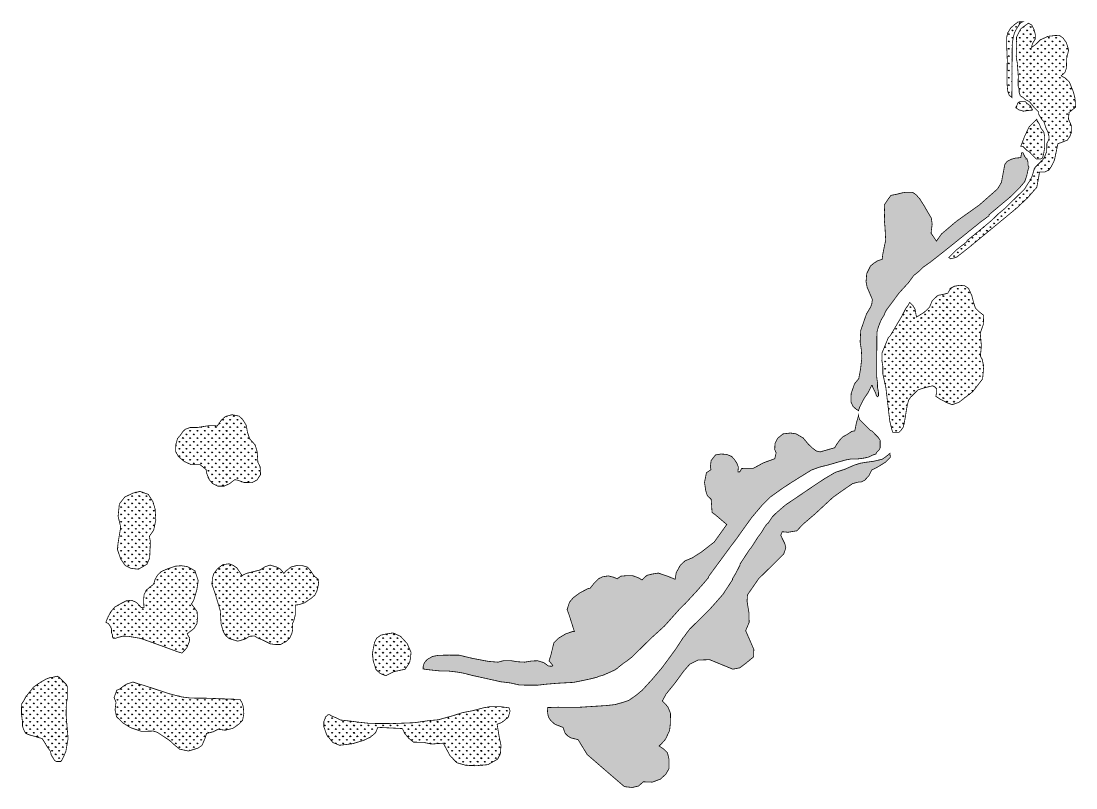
# Model space of a CAD drawing. Header units: metres. Extents: x 320779 to 338723, y 1791564 to 1830657.
# Drawn here: x 330240 to 334340, y 1800632 to 1803613 of the extents above; entities that cross this region are included whole.
import ezdxf

# ---------------------------------------------------------------- set-up
doc = ezdxf.new("R2010")
doc.units = ezdxf.units.M
doc.layers.add('MANGROOVES', color=112, linetype='Continuous')
pattern_1 = [(90, (0, 0), (-14.14213562, 14.14213562), [3.75, -24.53427126]), (45, (0, 0), (-14.14213562, 14.14213562), [3.75, -16.25]), (135, (0, 0), (-14.14213562, -14.14213562), [3.75, -16.25])]

msp = doc.modelspace()

# ---------------------------------------------------------------- hatches: boundary and pattern name
at = {"layer": 'MANGROOVES'}
h = msp.add_hatch(dxfattribs=at)
h.set_pattern_fill('GRASS', color=256, scale=20)
h.set_pattern_definition(pattern_1)
h.paths.add_polyline_path([(334337, 1803312.3), (334330.8, 1803337.2), (334315.1, 1803376.1), (334298.4, 1803392), (334283.1, 1803400.4), (334298, 1803413.7), (334303.4, 1803430.5), (334304.6, 1803468.5), (334312.2, 1803500.8), (334303.5, 1803529), (334289.7, 1803548.2), (334275.8, 1803557.7), (334259.7, 1803557.1), (334232.4, 1803554), (334202.8, 1803540.8), (334181.1, 1803519.6), (334167.6, 1803510.9), (334172.1, 1803526.5), (334182.9, 1803544.7), (334182.9, 1803559.8), (334178.2, 1803578.4), (334169.2, 1803597.6), (334155.8, 1803605.1), (334144.6, 1803596.9), (334125.8, 1803583), (334121.7, 1803574.9), (334113.5, 1803558.8), (334109.4, 1803550.8), (334109.3, 1803542.7), (334109.2, 1803534.6), (334109.2, 1803530.6), (334109.2, 1803526.5), (334109, 1803510.4), (334109, 1803506.3), (334109, 1803502.3), (334108.9, 1803494.2), (334108.7, 1803469.9), (334112.6, 1803449.7), (334116.3, 1803401.2), (334115.9, 1803360.8), (334119.9, 1803348.6), (334119.8, 1803336.5), (334123.7, 1803324.3), (334127.8, 1803320.3), (334135.8, 1803316.1), (334143.8, 1803308), (334159.9, 1803299.8), (334179.9, 1803275.4), (334183.9, 1803271.3), (334196, 1803259.1), (334195.9, 1803251), (334207.9, 1803230.7), (334215.9, 1803222.6), (334219.8, 1803210.4), (334223.8, 1803198.2), (334227.8, 1803190.1), (334231.7, 1803182), (334235.6, 1803165.8), (334235.5, 1803153.7), (334231.4, 1803145.6), (334227.3, 1803137.6), (334227.3, 1803133.6), (334227.2, 1803121.4), (334227.1, 1803105.3), (334223, 1803097.2), (334218.8, 1803085.1), (334210.7, 1803073.1), (334198.4, 1803061), (334194.4, 1803057), (334190.3, 1803053), (334182.2, 1803045), (334178.1, 1803036.9), (334169.7, 1803008.7), (334161.5, 1802992.6), (334153.4, 1802980.6), (334141.1, 1802960.4), (334112.6, 1802932.4), (334088.1, 1802908.3), (334063.7, 1802884.3), (334039.3, 1802864.2), (334014.9, 1802840.2), (333986.4, 1802816.2), (333962, 1802796.1), (333917.2, 1802760.1), (333917.2, 1802756.1), (333896.9, 1802740.1), (333876.5, 1802724.1), (333846, 1802694), (333853.8, 1802689), (333876.4, 1802695.2), (333928.5, 1802736.2), (334041.8, 1802829.6), (334113.2, 1802888.7), (334155.7, 1802929.4), (334188.3, 1802966.9), (334199.2, 1803026), (334220.5, 1803026.8), (334235.6, 1803034.2), (334245.8, 1803049.4), (334256.9, 1803072.5), (334270.3, 1803136.1), (334306.9, 1803150.2), (334317, 1803164.7), (334322.8, 1803180), (334322.4, 1803207.5), (334311.4, 1803232.5), (334313.7, 1803257.8), (334338.9, 1803278.1)])
h = msp.add_hatch(dxfattribs=at)
h.set_pattern_fill('GRASS', color=256, scale=20)
h.set_pattern_definition(pattern_1)
h.paths.add_polyline_path([(334097.2, 1803550.9), (334101.4, 1803567), (334109.6, 1803583.1), (334117.8, 1803595.2), (334121.9, 1803603.2), (334134.1, 1803611.2), (334115, 1803609.7), (334101.7, 1803599.3), (334087.1, 1803586.4), (334075.8, 1803568.3), (334071, 1803548.5), (334071, 1803525.9), (334073.6, 1803462.4), (334072.3, 1803374.2), (334075.4, 1803340.9), (334081.3, 1803324.7), (334091.4, 1803316.5), (334091.4, 1803328.6), (334091.5, 1803332.7), (334091.7, 1803356.9), (334091.9, 1803389.2), (334092.6, 1803478.2), (334093, 1803526.7)])
h = msp.add_hatch(dxfattribs=at)
h.set_pattern_fill('GRASS', color=256, scale=20)
h.set_pattern_definition(pattern_1)
h.paths.add_polyline_path([(334136.3, 1803263), (334154.7, 1803265.6), (334171.8, 1803267.4), (334163.8, 1803283.6), (334139.7, 1803300), (334123.6, 1803300.1), (334115.4, 1803296.1), (334107.2, 1803276), (334118.5, 1803268.3)])
h = msp.add_hatch(dxfattribs=at)
h.set_pattern_fill('GRASS', color=256, scale=20)
h.set_pattern_definition(pattern_1)
h.paths.add_polyline_path([(334141.3, 1803166), (334128.5, 1803132.2), (334138.3, 1803122.1), (334150.3, 1803109.9), (334158.4, 1803105.8), (334174.4, 1803089.5), (334178.4, 1803085.4), (334186.5, 1803077.3), (334202.6, 1803077.2), (334210.7, 1803081.1), (334214.9, 1803097.3), (334219.1, 1803121.5), (334219.3, 1803141.7), (334219.4, 1803161.9), (334215.6, 1803182.1), (334203.6, 1803198.4), (334199.6, 1803210.6), (334187, 1803229.8), (334159.2, 1803203.1)])
h = msp.add_hatch(dxfattribs=at)
h.set_pattern_fill('GRASS', color=256, scale=20)
h.set_pattern_definition(pattern_1)
h.paths.add_polyline_path([(333836.1, 1802724.4), (333970.3, 1802832.5), (334002.9, 1802856.4), (334002.9, 1802860.5), (334084.3, 1802928.6), (334120.9, 1802964.6), (334141.3, 1802988.7), (334149.6, 1803012.9), (334153.8, 1803033.1), (334157.9, 1803045.2), (334153.9, 1803053.3), (334154, 1803065.4), (334150.1, 1803077.6), (334146, 1803077.6), (334146.1, 1803081.7), (334142.1, 1803085.7), (334138.1, 1803093.8), (334134.1, 1803102), (334129.4, 1803102), (334126, 1803082.3), (334105.7, 1803080.7), (334089.9, 1803076.2), (334072.7, 1803067.5), (334064, 1803055.8), (334050.9, 1802986.3), (334036.1, 1802961.1), (333965.6, 1802898.7), (333875.8, 1802834.8), (333818.1, 1802785.8), (333798.3, 1802757.8), (333777.4, 1802788.6), (333781.7, 1802824), (333778.5, 1802847), (333750.8, 1802894.4), (333734.3, 1802920.8), (333719.2, 1802938.2), (333706.3, 1802947), (333682.3, 1802947.9), (333665.8, 1802945.6), (333643.9, 1802940.1), (333621.4, 1802935.7), (333610.9, 1802921.5), (333595.5, 1802898.7), (333596.8, 1802869.8), (333595.8, 1802838.7), (333598.4, 1802809.1), (333600.9, 1802761.1), (333596.5, 1802740.7), (333589.5, 1802706.1), (333587.3, 1802687.2), (333569.8, 1802681.5), (333554.6, 1802671.6), (333541.8, 1802661), (333527.2, 1802631.4), (333524.6, 1802599.7), (333529, 1802578.2), (333541.5, 1802549.1), (333549.2, 1802530.7), (333546.7, 1802511.9), (333541.6, 1802500.2), (333526.4, 1802474.9), (333504, 1802410.7), (333501.6, 1802366.3), (333506.2, 1802336), (333508.1, 1802302.4), (333503, 1802258.8), (333496.3, 1802223.2), (333479.9, 1802203.1), (333467, 1802166), (333465.8, 1802148.1), (333466.2, 1802132.4), (333473.8, 1802115.7), (333485.7, 1802104.7), (333495.8, 1802098.6), (333495.8, 1802100.6), (333500, 1802112.7), (333504.1, 1802120.8), (333508.2, 1802128.8), (333516.4, 1802144.9), (333532.7, 1802169), (333540.9, 1802185.1), (333545, 1802193.2), (333545.1, 1802197.2), (333549.1, 1802197.2), (333549.1, 1802193.2), (333553.1, 1802185), (333561, 1802168.8), (333565, 1802156.7), (333569, 1802152.6), (333573, 1802156.6), (333573.1, 1802168.7), (333569.3, 1802189), (333569.4, 1802205.1), (333565.6, 1802233.4), (333565.9, 1802269.8), (333566.3, 1802326.4), (333566.5, 1802354.7), (333566.7, 1802378.9), (333566.9, 1802403.2), (333571.1, 1802419.3), (333575.2, 1802431.4), (333583.4, 1802451.5), (333595.7, 1802471.7), (333599.9, 1802483.8), (333608, 1802495.8), (333620.3, 1802511.9), (333653, 1802556.1), (333689.7, 1802596.2), (333710.1, 1802624.3), (333730.4, 1802640.3), (333746.7, 1802656.4), (333775.1, 1802676.4)])
h = msp.add_hatch(dxfattribs=at)
h.set_pattern_fill('GRASS', color=256, scale=20)
h.set_pattern_definition(pattern_1)
h.paths.add_polyline_path([(333982, 1802270.5), (333975.9, 1802298.7), (333969.2, 1802310.2), (333973, 1802351.1), (333968.6, 1802399.8), (333980.3, 1802433.6), (333982.1, 1802469.2), (333962.5, 1802484.6), (333949.8, 1802497.7), (333943.5, 1802516.2), (333935.8, 1802545.8), (333923.3, 1802573.6), (333908, 1802584.4), (333887.8, 1802585.8), (333868.8, 1802582.5), (333853.7, 1802575), (333842.3, 1802555.2), (333823.6, 1802550.6), (333803.7, 1802546.7), (333782, 1802526.3), (333771.3, 1802500.8), (333750.6, 1802481), (333720.9, 1802462.6), (333718.3, 1802475.3), (333715.2, 1802493.3), (333706.8, 1802507.2), (333694.4, 1802519.3), (333684.9, 1802503.3), (333680.8, 1802499.3), (333672.6, 1802483.2), (333664.4, 1802467.1), (333635.7, 1802418.8), (333619.3, 1802390.6), (333615.3, 1802386.6), (333611.2, 1802382.6), (333594.7, 1802342.3), (333586.5, 1802322.2), (333586.4, 1802310.1), (333586.2, 1802293.9), (333590.1, 1802269.6), (333589.9, 1802241.3), (333601.6, 1802188.7), (333609.2, 1802124), (333616.7, 1802059.2), (333624.5, 1802026.9), (333628.5, 1802014.7), (333632.5, 1802014.7), (333640.6, 1802014.6), (333652.7, 1802014.5), (333660.9, 1802022.5), (333669.1, 1802034.6), (333673.2, 1802050.7), (333677.5, 1802074.9), (333681.7, 1802103.2), (333685.9, 1802123.4), (333690.1, 1802139.5), (333698.3, 1802151.6), (333714.6, 1802167.6), (333726.8, 1802179.6), (333751.1, 1802187.5), (333767.3, 1802191.4), (333783.5, 1802195.3), (333791.5, 1802191.2), (333799.5, 1802183.1), (333799.4, 1802171), (333796, 1802154.6), (333812.2, 1802143.8), (333840.6, 1802129), (333859.7, 1802122), (333885.2, 1802130.9), (333939.6, 1802172.8), (333977.7, 1802222.1)])
h = msp.add_hatch(dxfattribs=at)
h.set_pattern_fill('GRASS', color=256, scale=20)
h.set_pattern_definition(pattern_1)
h.paths.add_polyline_path([(331160.5, 1801898.2), (331157.8, 1801938.2), (331150.2, 1801965.3), (331128.4, 1801989.5), (331120.2, 1802014.1), (331114.8, 1802042.6), (331100.6, 1802065.4), (331087.1, 1802077.6), (331060.1, 1802082.9), (331034.7, 1802076.2), (331018.3, 1802061.7), (331002.7, 1802039.3), (330989.7, 1802040), (330971, 1802040.4), (330953.4, 1802037.8), (330924.7, 1802033.2), (330897.6, 1802033.4), (330878.5, 1802026.4), (330869.6, 1802018.2), (330859.8, 1802004.2), (330848.1, 1801990.1), (330841.6, 1801967.5), (330840.8, 1801939.4), (330851.8, 1801920.3), (330874.1, 1801901.2), (330900.8, 1801889.1), (330935.2, 1801889.1), (330959.2, 1801869.9), (330961.8, 1801854.4), (330971, 1801831.1), (330983.9, 1801815.9), (331004.7, 1801805.1), (331029.6, 1801805.2), (331051, 1801815.4), (331070.7, 1801830.3), (331080.4, 1801828.9), (331106.5, 1801819.6), (331137.1, 1801818.7), (331157.2, 1801829.4), (331170.9, 1801850.3), (331169.3, 1801879.7)])
h = msp.add_hatch(dxfattribs=at)
h.set_pattern_fill('GRASS', color=256, scale=20)
h.set_pattern_definition(pattern_1)
h.paths.add_polyline_path([(332546.3, 1801089.6), (332558.5, 1801097.6), (332562.5, 1801101.6), (332582.9, 1801117.6), (332595.1, 1801125.6), (332615.4, 1801141.6), (332656.1, 1801181.7), (332688.7, 1801213.8), (332741.6, 1801261.9), (332798.7, 1801326.1), (332823.1, 1801350.1), (332863.9, 1801394.3), (332892.4, 1801426.4), (332912.8, 1801450.5), (332912.9, 1801454.5), (332998.6, 1801571), (333023.1, 1801603.2), (333031.3, 1801615.2), (333080.3, 1801683.6), (333121.1, 1801731.7), (333153.7, 1801763.8), (333198.4, 1801795.8), (333235, 1801819.8), (333279.7, 1801847.7), (333312.1, 1801867.6), (333344.6, 1801879.5), (333376.9, 1801887.3), (333417.5, 1801899.2), (333445.8, 1801907), (333466, 1801910.9), (333470.1, 1801910.9), (333478.2, 1801910.8), (333490.3, 1801910.7), (333518.6, 1801914.5), (333534.8, 1801918.4), (333551, 1801926.4), (333563.2, 1801930.3), (333567.3, 1801938.4), (333575.4, 1801946.4), (333579.5, 1801954.5), (333579.6, 1801966.6), (333579.7, 1801978.7), (333579.8, 1801982.7), (333571.8, 1801994.9), (333567.8, 1801999), (333547.7, 1802019.4), (333539.7, 1802023.5), (333519.6, 1802043.8), (333499.6, 1802064.2), (333495.6, 1802076.4), (333495.7, 1802080.4), (333487.1, 1802051.4), (333480.8, 1802020.4), (333469.1, 1802018), (333451.6, 1802006.4), (333433.5, 1801996.5), (333422.2, 1801984), (333410.3, 1801967.5), (333403, 1801954.7), (333346.5, 1801938.5), (333331.3, 1801941.8), (333314.8, 1801954.5), (333300.4, 1801968.3), (333279.7, 1801993.1), (333251.9, 1802008.8), (333230.4, 1802011.8), (333202, 1802008.4), (333180.8, 1801991.3), (333170.7, 1801971.1), (333169.6, 1801947.9), (333175.2, 1801934.5), (333169.6, 1801911.8), (333125.8, 1801896), (333102.3, 1801883.1), (333086.4, 1801874.5), (333062.2, 1801874.9), (333041.4, 1801873.8), (333033.7, 1801861), (333026.6, 1801860.4), (333028.3, 1801879.2), (333022.5, 1801894.3), (333013.1, 1801908.7), (333002, 1801920.8), (332983, 1801928.6), (332960.8, 1801930.2), (332939.2, 1801926.6), (332922.3, 1801904.4), (332919.3, 1801878.6), (332922, 1801869.2), (332904.2, 1801857.6), (332896.7, 1801819.8), (332901.3, 1801788), (332907.6, 1801768.1), (332922.4, 1801754.4), (332924.2, 1801731.3), (332925.9, 1801703.5), (332941.6, 1801691.5), (332983.1, 1801656), (332934.6, 1801588.1), (332885.3, 1801549.7), (332849.3, 1801526.5), (332821.3, 1801515.1), (332802.6, 1801497.8), (332786.6, 1801468.7), (332782.5, 1801443.1), (332753.3, 1801455.2), (332716.9, 1801467.4), (332692.2, 1801463.3), (332672.6, 1801458.3), (332653.4, 1801440.8), (332638, 1801449.9), (332616.3, 1801457.4), (332591.6, 1801457), (332571.4, 1801455.2), (332557.2, 1801445.2), (332543.9, 1801450.9), (332523.1, 1801456.4), (332500.6, 1801452.9), (332485.6, 1801445.8), (332467.9, 1801428.5), (332452.3, 1801408.6), (332442.9, 1801406.5), (332412.3, 1801390.6), (332387.1, 1801372), (332371.8, 1801354.3), (332362.6, 1801325.7), (332370.5, 1801304.2), (332390.8, 1801239.9), (332383.3, 1801240), (332356.7, 1801230.7), (332329.8, 1801214.5), (332311, 1801195.7), (332300.5, 1801152.5), (332292.5, 1801125.9), (332307.1, 1801108.1), (332303.8, 1801105.1), (332290, 1801105.9), (332271.8, 1801119.3), (332247.6, 1801126.5), (332224.7, 1801125.5), (332197.3, 1801121), (332170, 1801122.6), (332143, 1801127), (332115.4, 1801126.7), (332093.9, 1801121), (332056.1, 1801124.1), (331996, 1801135.4), (331943.1, 1801148.1), (331903.5, 1801148.4), (331862.2, 1801147.6), (331838.8, 1801143), (331819.3, 1801131.8), (331808.1, 1801119.6), (331803.3, 1801106.9), (331802.9, 1801094.4), (331827, 1801091.2), (331867.4, 1801086.9), (331871.4, 1801086.8), (331899.7, 1801086.6), (331936, 1801082.3), (331960.3, 1801078.1), (331992.5, 1801069.7), (332049, 1801057.2), (332105.5, 1801044.6), (332141.8, 1801040.3), (332178.1, 1801031.9), (332210.4, 1801031.6), (332234.7, 1801031.4), (332246.8, 1801031.3), (332279.2, 1801035.1), (332323.6, 1801038.8), (332388.3, 1801042.4), (332445, 1801054), (332477.4, 1801061.9), (332485.5, 1801065.8), (332501.7, 1801069.8)])
h = msp.add_hatch(dxfattribs=at)
h.set_pattern_fill('GRASS', color=256, scale=20)
h.set_pattern_definition(pattern_1)
h.paths.add_polyline_path([(333497.7, 1801821.7), (333506.8, 1801821.7), (333519.5, 1801828.4), (333535.6, 1801845.5), (333546.6, 1801867.8), (333566.8, 1801877.8), (333599.3, 1801897.7), (333619.3, 1801917.5), (333617.4, 1801932.7), (333599.4, 1801917.9), (333587.3, 1801909.9), (333571.1, 1801906), (333554.9, 1801902.1), (333526.6, 1801898.3), (333502.3, 1801894.4), (333478, 1801886.6), (333441.5, 1801870.7), (333405, 1801858.8), (333364.4, 1801834.9), (333327.9, 1801810.9), (333275, 1801775), (333210, 1801731), (333173.4, 1801699), (333161.2, 1801687), (333144.8, 1801662.8), (333136.7, 1801654.8), (333128.5, 1801642.8), (333116.2, 1801622.7), (333104, 1801606.6), (333083.5, 1801574.4), (333075.4, 1801562.4), (333071.3, 1801558.3), (333034.5, 1801502), (333034.4, 1801498), (333018, 1801465.8), (333005.7, 1801445.7), (333005.7, 1801441.7), (332968.9, 1801385.4), (332944.4, 1801357.3), (332915.9, 1801325.2), (332858.9, 1801269), (332838.5, 1801249), (332826.3, 1801232.9), (332818.1, 1801220.8), (332814, 1801216.8), (332785.4, 1801172.6), (332732.3, 1801100.3), (332691.5, 1801052.1), (332654.8, 1801012), (332630.4, 1800991.9), (332601.9, 1800972), (332577.6, 1800964.1), (332549.3, 1800956.2), (332516.9, 1800952.4), (332460.3, 1800948.8), (332403.7, 1800945.2), (332343.1, 1800945.7), (332326.9, 1800945.8), (332285.3, 1800944.4), (332286.9, 1800922.5), (332289.9, 1800908.4), (332298.8, 1800894.1), (332315.1, 1800879.5), (332346.6, 1800867.4), (332354.6, 1800844.9), (332365.4, 1800833.9), (332377.3, 1800826.4), (332405.3, 1800819.8), (332440.5, 1800761.9), (332518, 1800694.8), (332585.3, 1800637), (332615.2, 1800633.7), (332640, 1800639.2), (332658.6, 1800655.8), (332693.8, 1800654.5), (332725.4, 1800666.3), (332746.1, 1800685.3), (332758.7, 1800707), (332758.6, 1800744.2), (332752.5, 1800769.1), (332739.8, 1800781.9), (332720.4, 1800795.2), (332729.2, 1800803.5), (332745, 1800821.3), (332761, 1800855.3), (332764.1, 1800883.8), (332764.4, 1800922), (332755.6, 1800944.7), (332745.3, 1800957.8), (332732.6, 1800969.8), (332747.7, 1800997.5), (332780.4, 1801037.6), (332816.8, 1801087.4), (332839.2, 1801112.7), (332871.3, 1801129), (332916.4, 1801130.7), (333006.8, 1801093.6), (333034, 1801099), (333056.6, 1801116), (333087.3, 1801141.2), (333088.4, 1801170.2), (333074.6, 1801202.4), (333056.7, 1801243.2), (333070.3, 1801275.8), (333069.3, 1801313.8), (333062.1, 1801358), (333063.8, 1801382.6), (333106.8, 1801444.9), (333180.1, 1801517.1), (333204.5, 1801541.1), (333212.8, 1801565.3), (333208.9, 1801581.5), (333192.9, 1801614), (333199.1, 1801628.1), (333221.3, 1801625.9), (333255.7, 1801631.7), (333280.2, 1801657.7), (333327, 1801697.8), (333396.2, 1801761.9), (333432.7, 1801787.9), (333472.5, 1801815.2)])
h = msp.add_hatch(dxfattribs=at)
h.set_pattern_fill('GRASS', color=256, scale=20)
h.set_pattern_definition(pattern_1)
h.paths.add_polyline_path([(330763.7, 1801673.5), (330761.1, 1801715.9), (330752.5, 1801744.5), (330734.7, 1801773.2), (330702.5, 1801784.7), (330675.5, 1801778.3), (330642.8, 1801762.8), (330622.1, 1801735.9), (330617.1, 1801688.3), (330627.2, 1801646.3), (330616.9, 1801583), (330614.4, 1801559.5), (330626.8, 1801522.8), (330645.1, 1801496.3), (330666.8, 1801485.6), (330696.6, 1801482.4), (330729.1, 1801501.5), (330739.8, 1801526.6), (330742.8, 1801588.7), (330738.8, 1801610.5), (330755.4, 1801634.1)])
h = msp.add_hatch(dxfattribs=at)
h.set_pattern_fill('GRASS', color=256, scale=20)
h.set_pattern_definition(pattern_1)
h.paths.add_polyline_path([(330912.7, 1801333.6), (330902.4, 1801347.2), (330911.7, 1801363.3), (330923.2, 1801402.3), (330928.6, 1801437.8), (330915.5, 1801476.4), (330886.5, 1801492.4), (330862.4, 1801495.9), (330839.9, 1801494), (330807.2, 1801482.9), (330785.4, 1801473.5), (330770.2, 1801459.1), (330760.5, 1801441.6), (330755.7, 1801424.8), (330745.8, 1801416.4), (330727.6, 1801402), (330718.1, 1801383.7), (330716.1, 1801361.6), (330717.9, 1801332.6), (330706.8, 1801333.7), (330688.8, 1801353), (330669, 1801361.7), (330648.8, 1801359.3), (330628.9, 1801349.3), (330604.3, 1801335.1), (330589.9, 1801318.1), (330578, 1801296.9), (330569.7, 1801277), (330571.7, 1801274.9), (330579.7, 1801270.8), (330587.7, 1801258.6), (330591.7, 1801250.5), (330591.6, 1801234.4), (330595.6, 1801226.2), (330595.5, 1801218.2), (330599.5, 1801214.1), (330607.6, 1801214), (330619.7, 1801218), (330635.9, 1801221.9), (330656.1, 1801221.7), (330680.4, 1801217.5), (330704.6, 1801213.3), (330728.7, 1801205), (330797.2, 1801180.2), (330853.7, 1801159.5), (330865.3, 1801156.5), (330884, 1801176.2), (330894.2, 1801201.4), (330895.1, 1801214.4), (330885.7, 1801230.6), (330891.5, 1801236), (330911.6, 1801251.2), (330923.8, 1801271.1), (330925.7, 1801291.5), (330924.2, 1801317.3)])
h = msp.add_hatch(dxfattribs=at)
h.set_pattern_fill('GRASS', color=256, scale=20)
h.set_pattern_definition(pattern_1)
h.paths.add_polyline_path([(331368.3, 1801369.7), (331382.1, 1801381.9), (331390.1, 1801398.4), (331396.6, 1801424.5), (331395.1, 1801442.8), (331378.8, 1801456.3), (331366.7, 1801474.7), (331354, 1801489.8), (331336.3, 1801495.6), (331312, 1801496.6), (331289.8, 1801491.1), (331268.9, 1801474.9), (331261.8, 1801465.9), (331247.7, 1801483), (331232.2, 1801491.1), (331207.9, 1801498.3), (331188.6, 1801492), (331169.2, 1801479.4), (331116.7, 1801466.3), (331103.3, 1801460.2), (331099.3, 1801457.4), (331078.6, 1801487.8), (331063.9, 1801497.5), (331048.6, 1801503.4), (331023.8, 1801500), (331003.7, 1801484.3), (330988.8, 1801465.1), (330983.7, 1801446.6), (330982.2, 1801422.6), (330994.5, 1801387.2), (331014.4, 1801320.6), (331017.3, 1801270.1), (331026.5, 1801238.8), (331034.5, 1801224.9), (331048.8, 1801212.7), (331082.3, 1801202.6), (331111.3, 1801210.8), (331127.5, 1801221.6), (331147.8, 1801222.7), (331158.3, 1801215.7), (331179.1, 1801207.1), (331194.3, 1801199.5), (331208.9, 1801192.2), (331228.6, 1801189.4), (331248.3, 1801189.6), (331270.1, 1801201.4), (331284.5, 1801214.7), (331292.4, 1801232.6), (331296, 1801247.6), (331294.3, 1801268.6), (331300.8, 1801284.4), (331306.1, 1801305.4), (331306, 1801343), (331320.9, 1801344.6), (331342.1, 1801351.7)])
h = msp.add_hatch(dxfattribs=at)
h.set_pattern_fill('GRASS', color=256, scale=20)
h.set_pattern_definition(pattern_1)
h.paths.add_polyline_path([(331754.2, 1801140), (331755.7, 1801159.4), (331741, 1801193.1), (331714.9, 1801221.5), (331685.9, 1801234.6), (331659.6, 1801230.6), (331638.9, 1801226), (331621.9, 1801214.1), (331613.9, 1801197.5), (331605.6, 1801154.4), (331609.1, 1801125.3), (331619.7, 1801092.5), (331635, 1801077.4), (331657.1, 1801068.3), (331665.2, 1801072.3), (331689.6, 1801084.2), (331726, 1801092), (331732.9, 1801093.1), (331750.3, 1801119.4)])
h = msp.add_hatch(dxfattribs=at)
h.set_pattern_fill('GRASS', color=256, scale=20)
h.set_pattern_definition(pattern_1)
h.paths.add_polyline_path([(330420, 1801001.3), (330420.1, 1801013.4), (330420.2, 1801025.5), (330416.2, 1801033.7), (330408.2, 1801041.8), (330396.2, 1801054), (330388.2, 1801062.2), (330380.1, 1801066.3), (330363.9, 1801062.4), (330355.8, 1801062.4), (330335.6, 1801054.5), (330315.3, 1801042.5), (330303.1, 1801034.5), (330286.8, 1801022.6), (330274.6, 1801006.5), (330258.3, 1800986.4), (330250.1, 1800970.3), (330241.9, 1800958.2), (330241.8, 1800942.1), (330241.6, 1800917.8), (330245.4, 1800889.5), (330245.3, 1800873.3), (330249.2, 1800861.2), (330257.2, 1800845), (330265.2, 1800840.8), (330277.3, 1800836.7), (330293.4, 1800832.5), (330305.5, 1800828.4), (330321.6, 1800824.2), (330329.6, 1800812), (330341.6, 1800791.7), (330353.6, 1800775.5), (330357.5, 1800759.3), (330365.5, 1800747.1), (330369.5, 1800739), (330377.5, 1800734.9), (330385.6, 1800734.8), (330393.7, 1800734.8), (330397.7, 1800738.8), (330406, 1800754.9), (330414.2, 1800775), (330418.4, 1800799.2), (330422.7, 1800823.4), (330419, 1800867.9), (330415.3, 1800912.4), (330415.6, 1800956.9), (330419.9, 1800981.1)])
h = msp.add_hatch(dxfattribs=at)
h.set_pattern_fill('GRASS', color=256, scale=20)
h.set_pattern_definition(pattern_1)
h.paths.add_polyline_path([(331105.8, 1800919.9), (331103.9, 1800946.6), (331099.2, 1800962.2), (331091.3, 1800976), (330957.3, 1800980.9), (330900.7, 1800981.3), (330864.4, 1800985.7), (330816, 1800998.2), (330715.3, 1801031.3), (330699.1, 1801035.5), (330674.9, 1801043.7), (330662.8, 1801039.8), (330650.6, 1801035.9), (330638.4, 1801027.9), (330622.2, 1801015.9), (330612.1, 1801011.9), (330601.4, 1800983), (330609, 1800965.3), (330605.4, 1800935.2), (330611.2, 1800908.8), (330635.8, 1800884.8), (330665.4, 1800866.4), (330708.4, 1800851.8), (330754, 1800853.1), (330769.3, 1800848.3), (330817, 1800816.9), (330836.5, 1800798.9), (330856, 1800782.9), (330890.4, 1800775.5), (330927.1, 1800786.5), (330943, 1800797.1), (330953.9, 1800822), (330961.1, 1800843.8), (330986.7, 1800850.3), (331006.2, 1800860.3), (331033.6, 1800856.4), (331063.5, 1800863.8), (331086.8, 1800879.9), (331101.1, 1800895.4)])
h = msp.add_hatch(dxfattribs=at)
h.set_pattern_fill('GRASS', color=256, scale=20)
h.set_pattern_definition(pattern_1)
h.paths.add_polyline_path([(332090.6, 1800879.6), (332108.4, 1800886.3), (332133.8, 1800906.9), (332140.9, 1800931.1), (332137, 1800943.3), (332104.7, 1800947.6), (332072.4, 1800947.8), (332064.3, 1800947.9), (332040, 1800944.1), (331995.5, 1800932.3), (331955, 1800924.5), (331918.5, 1800912.7), (331861.8, 1800897), (331821.4, 1800893.2), (331768.8, 1800885.6), (331683.9, 1800882.2), (331631.4, 1800882.6), (331595, 1800882.9), (331554.6, 1800887.3), (331522.4, 1800891.6), (331482, 1800895.9), (331465.9, 1800904.1), (331445.7, 1800912.4), (331439.1, 1800916.9), (331433.6, 1800916.5), (331424.9, 1800909.5), (331416.9, 1800890.2), (331417.1, 1800869), (331428.1, 1800838.4), (331451.9, 1800808.6), (331478.4, 1800797.8), (331529.3, 1800804.1), (331570.6, 1800816.6), (331597.1, 1800829), (331618, 1800846.2), (331626.7, 1800867.6), (331722.2, 1800862.8), (331731.6, 1800843.3), (331747.2, 1800824.8), (331765.8, 1800810), (331804.3, 1800809.2), (331835.3, 1800802.6), (331881.3, 1800806), (331907.8, 1800756.7), (331934.3, 1800729.8), (331970, 1800719.7), (332013, 1800718.7), (332054.6, 1800722.5), (332092.2, 1800743.8), (332103.4, 1800765.7), (332105.5, 1800798), (332097.8, 1800834.2)])

# ---------------------------------------------------------------- linework, layer by layer
at = {"layer": 'MANGROOVES', "const_width": 3.03, "flags": 128}
for points in [[(334337, 1803312.3), (334330.8, 1803337.2), (334315.1, 1803376.1), (334298.4, 1803392), (334283.1, 1803400.4), (334298, 1803413.7), (334303.4, 1803430.5), (334304.6, 1803468.5), (334312.2, 1803500.8), (334303.5, 1803529), (334289.7, 1803548.2), (334275.8, 1803557.7), (334259.7, 1803557.1), (334232.4, 1803554), (334202.8, 1803540.8), (334181.1, 1803519.6), (334167.6, 1803510.9), (334172.1, 1803526.5), (334182.9, 1803544.7), (334182.9, 1803559.8), (334178.2, 1803578.4), (334169.2, 1803597.6), (334155.8, 1803605.1), (334144.6, 1803596.9), (334125.8, 1803583), (334121.7, 1803574.9), (334113.5, 1803558.8), (334109.4, 1803550.8), (334109.3, 1803542.7), (334109.2, 1803534.6), (334109.2, 1803530.6), (334109.2, 1803526.5), (334109, 1803510.4), (334109, 1803506.3), (334109, 1803502.3), (334108.9, 1803494.2), (334108.7, 1803469.9), (334112.6, 1803449.7), (334116.3, 1803401.2), (334115.9, 1803360.8), (334119.9, 1803348.6), (334119.8, 1803336.5), (334123.7, 1803324.3), (334127.8, 1803320.3), (334135.8, 1803316.1), (334143.8, 1803308), (334159.9, 1803299.8), (334179.9, 1803275.4), (334183.9, 1803271.3), (334196, 1803259.1), (334195.9, 1803251), (334207.9, 1803230.7), (334215.9, 1803222.6), (334219.8, 1803210.4), (334223.8, 1803198.2), (334227.8, 1803190.1), (334231.7, 1803182), (334235.6, 1803165.8), (334235.5, 1803153.7), (334231.4, 1803145.6), (334227.3, 1803137.6), (334227.3, 1803133.6), (334227.2, 1803121.4), (334227.1, 1803105.3), (334223, 1803097.2), (334218.8, 1803085.1), (334210.7, 1803073.1), (334198.4, 1803061), (334194.4, 1803057), (334190.3, 1803053), (334182.2, 1803045), (334178.1, 1803036.9), (334169.7, 1803008.7), (334161.5, 1802992.6), (334153.4, 1802980.6), (334141.1, 1802960.4), (334112.6, 1802932.4), (334088.1, 1802908.3), (334063.7, 1802884.3), (334039.3, 1802864.2), (334014.9, 1802840.2), (333986.4, 1802816.2), (333962, 1802796.1), (333917.2, 1802760.1), (333917.2, 1802756.1), (333896.9, 1802740.1), (333876.5, 1802724.1), (333846, 1802694), (333853.8, 1802689), (333876.4, 1802695.2), (333928.5, 1802736.2), (334041.8, 1802829.6), (334113.2, 1802888.7), (334155.7, 1802929.4), (334188.3, 1802966.9), (334199.2, 1803026), (334220.5, 1803026.8), (334235.6, 1803034.2), (334245.8, 1803049.4), (334256.9, 1803072.5), (334270.3, 1803136.1), (334306.9, 1803150.2), (334317, 1803164.7), (334322.8, 1803180), (334322.4, 1803207.5), (334311.4, 1803232.5), (334313.7, 1803257.8), (334338.9, 1803278.1)], [(334097.2, 1803550.9), (334101.4, 1803567), (334109.6, 1803583.1), (334117.8, 1803595.2), (334121.9, 1803603.2), (334134.1, 1803611.2), (334115, 1803609.7), (334101.7, 1803599.3), (334087.1, 1803586.4), (334075.8, 1803568.3), (334071, 1803548.5), (334071, 1803525.9), (334073.6, 1803462.4), (334072.3, 1803374.2), (334075.4, 1803340.9), (334081.3, 1803324.7), (334091.4, 1803316.5), (334091.4, 1803328.6), (334091.5, 1803332.7), (334091.7, 1803356.9), (334091.9, 1803389.2), (334092.6, 1803478.2), (334093, 1803526.7)], [(334163.8, 1803283.6), (334151.8, 1803291.8), (334143.8, 1803299.9), (334131.6, 1803300), (334123.6, 1803300.1), (334115.4, 1803296.1), (334107.2, 1803276), (334118.5, 1803268.3), (334136.3, 1803263), (334154.7, 1803265.6), (334171.8, 1803267.4)], [(334215.6, 1803182.1), (334203.6, 1803198.4), (334199.6, 1803210.6), (334191.6, 1803222.8), (334188.1, 1803230.8), (334159.2, 1803203.1), (334141.3, 1803166), (334126.2, 1803126.3), (334134.3, 1803126.2), (334138.3, 1803122.1), (334150.3, 1803109.9), (334158.4, 1803105.8), (334174.4, 1803089.5), (334178.4, 1803085.4), (334186.5, 1803077.3), (334190.5, 1803077.3), (334198.6, 1803077.2), (334202.6, 1803077.2), (334210.7, 1803081.1), (334214.9, 1803097.3), (334219.1, 1803121.5), (334219.3, 1803141.7), (334219.4, 1803161.9)], [(333836.1, 1802724.4), (333970.3, 1802832.5), (334002.9, 1802856.4), (334002.9, 1802860.5), (334084.3, 1802928.6), (334120.9, 1802964.6), (334141.3, 1802988.7), (334149.6, 1803012.9), (334153.8, 1803033.1), (334157.9, 1803045.2), (334153.9, 1803053.3), (334154, 1803065.4), (334150.1, 1803077.6), (334146, 1803077.6), (334146.1, 1803081.7), (334142.1, 1803085.7), (334138.1, 1803093.8), (334134.1, 1803102), (334129.4, 1803102), (334126, 1803082.3), (334105.7, 1803080.7), (334089.9, 1803076.2), (334072.7, 1803067.5), (334064, 1803055.8), (334050.9, 1802986.3), (334036.1, 1802961.1), (333965.6, 1802898.7), (333875.8, 1802834.8), (333818.1, 1802785.8), (333798.3, 1802757.8), (333777.4, 1802788.6), (333781.7, 1802824), (333778.5, 1802847), (333750.8, 1802894.4), (333734.3, 1802920.8), (333719.2, 1802938.2), (333706.3, 1802947), (333682.3, 1802947.9), (333665.8, 1802945.6), (333643.9, 1802940.1), (333621.4, 1802935.7), (333610.9, 1802921.5), (333595.5, 1802898.7), (333596.8, 1802869.8), (333595.8, 1802838.7), (333598.4, 1802809.1), (333600.9, 1802761.1), (333596.5, 1802740.7), (333589.5, 1802706.1), (333587.3, 1802687.2), (333569.8, 1802681.5), (333554.6, 1802671.6), (333541.8, 1802661), (333527.2, 1802631.4), (333524.6, 1802599.7), (333529, 1802578.2), (333541.5, 1802549.1), (333549.2, 1802530.7), (333546.7, 1802511.9), (333541.6, 1802500.2), (333526.4, 1802474.9), (333504, 1802410.7), (333501.6, 1802366.3), (333506.2, 1802336), (333508.1, 1802302.4), (333503, 1802258.8), (333496.3, 1802223.2), (333479.9, 1802203.1), (333467, 1802166), (333465.8, 1802148.1), (333466.2, 1802132.4), (333473.8, 1802115.7), (333485.7, 1802104.7), (333495.8, 1802098.6), (333495.8, 1802100.6), (333500, 1802112.7), (333504.1, 1802120.8), (333508.2, 1802128.8), (333516.4, 1802144.9), (333532.7, 1802169), (333540.9, 1802185.1), (333545, 1802193.2), (333545.1, 1802197.2), (333549.1, 1802197.2), (333549.1, 1802193.2), (333553.1, 1802185), (333561, 1802168.8), (333565, 1802156.7), (333569, 1802152.6), (333573, 1802156.6), (333573.1, 1802168.7), (333569.3, 1802189), (333569.4, 1802205.1), (333565.6, 1802233.4), (333565.9, 1802269.8), (333566.3, 1802326.4), (333566.5, 1802354.7), (333566.7, 1802378.9), (333566.9, 1802403.2), (333571.1, 1802419.3), (333575.2, 1802431.4), (333583.4, 1802451.5), (333595.7, 1802471.7), (333599.9, 1802483.8), (333608, 1802495.8), (333620.3, 1802511.9), (333653, 1802556.1), (333689.7, 1802596.2), (333710.1, 1802624.3), (333730.4, 1802640.3), (333746.7, 1802656.4), (333775.1, 1802676.4)], [(333982, 1802270.5), (333975.9, 1802298.7), (333969.2, 1802310.2), (333973, 1802351.1), (333968.6, 1802399.8), (333980.3, 1802433.6), (333982.1, 1802469.2), (333962.5, 1802484.6), (333949.8, 1802497.7), (333943.5, 1802516.2), (333935.8, 1802545.8), (333923.3, 1802573.6), (333908, 1802584.4), (333887.8, 1802585.8), (333868.8, 1802582.5), (333853.7, 1802575), (333842.3, 1802555.2), (333823.6, 1802550.6), (333803.7, 1802546.7), (333782, 1802526.3), (333771.3, 1802500.8), (333750.6, 1802481), (333720.9, 1802462.6), (333718.3, 1802475.3), (333715.2, 1802493.3), (333706.8, 1802507.2), (333694.4, 1802519.3), (333684.9, 1802503.3), (333680.8, 1802499.3), (333672.6, 1802483.2), (333664.4, 1802467.1), (333635.7, 1802418.8), (333619.3, 1802390.6), (333615.3, 1802386.6), (333611.2, 1802382.6), (333594.7, 1802342.3), (333586.5, 1802322.2), (333586.4, 1802310.1), (333586.2, 1802293.9), (333590.1, 1802269.6), (333589.9, 1802241.3), (333601.6, 1802188.7), (333609.2, 1802124), (333616.7, 1802059.2), (333624.5, 1802026.9), (333628.5, 1802014.7), (333632.5, 1802014.7), (333640.6, 1802014.6), (333652.7, 1802014.5), (333660.9, 1802022.5), (333669.1, 1802034.6), (333673.2, 1802050.7), (333677.5, 1802074.9), (333681.7, 1802103.2), (333685.9, 1802123.4), (333690.1, 1802139.5), (333698.3, 1802151.6), (333714.6, 1802167.6), (333726.8, 1802179.6), (333751.1, 1802187.5), (333767.3, 1802191.4), (333783.5, 1802195.3), (333791.5, 1802191.2), (333799.5, 1802183.1), (333799.4, 1802171), (333796, 1802154.6), (333812.2, 1802143.8), (333840.6, 1802129), (333859.7, 1802122), (333885.2, 1802130.9), (333939.6, 1802172.8), (333977.7, 1802222.1)], [(331160.5, 1801898.2), (331157.8, 1801938.2), (331150.2, 1801965.3), (331128.4, 1801989.5), (331120.2, 1802014.1), (331114.8, 1802042.6), (331100.6, 1802065.4), (331087.1, 1802077.6), (331060.1, 1802082.9), (331034.7, 1802076.2), (331018.3, 1802061.7), (331002.7, 1802039.3), (330989.7, 1802040), (330971, 1802040.4), (330953.4, 1802037.8), (330924.7, 1802033.2), (330897.6, 1802033.4), (330878.5, 1802026.4), (330869.6, 1802018.2), (330859.8, 1802004.2), (330848.1, 1801990.1), (330841.6, 1801967.5), (330840.8, 1801939.4), (330851.8, 1801920.3), (330874.1, 1801901.2), (330900.8, 1801889.1), (330935.2, 1801889.1), (330959.2, 1801869.9), (330961.8, 1801854.4), (330971, 1801831.1), (330983.9, 1801815.9), (331004.7, 1801805.1), (331029.6, 1801805.2), (331051, 1801815.4), (331070.7, 1801830.3), (331080.4, 1801828.9), (331106.5, 1801819.6), (331137.1, 1801818.7), (331157.2, 1801829.4), (331170.9, 1801850.3), (331169.3, 1801879.7)], [(332546.3, 1801089.6), (332558.5, 1801097.6), (332562.5, 1801101.6), (332582.9, 1801117.6), (332595.1, 1801125.6), (332615.4, 1801141.6), (332656.1, 1801181.7), (332688.7, 1801213.8), (332741.6, 1801261.9), (332798.7, 1801326.1), (332823.1, 1801350.1), (332863.9, 1801394.3), (332892.4, 1801426.4), (332912.8, 1801450.5), (332912.9, 1801454.5), (332998.6, 1801571), (333023.1, 1801603.2), (333031.3, 1801615.2), (333080.3, 1801683.6), (333121.1, 1801731.7), (333153.7, 1801763.8), (333198.4, 1801795.8), (333235, 1801819.8), (333279.7, 1801847.7), (333312.1, 1801867.6), (333344.6, 1801879.5), (333376.9, 1801887.3), (333417.5, 1801899.2), (333445.8, 1801907), (333466, 1801910.9), (333470.1, 1801910.9), (333478.2, 1801910.8), (333490.3, 1801910.7), (333518.6, 1801914.5), (333534.8, 1801918.4), (333551, 1801926.4), (333563.2, 1801930.3), (333567.3, 1801938.4), (333575.4, 1801946.4), (333579.5, 1801954.5), (333579.6, 1801966.6), (333579.7, 1801978.7), (333579.8, 1801982.7), (333571.8, 1801994.9), (333567.8, 1801999), (333547.7, 1802019.4), (333539.7, 1802023.5), (333519.6, 1802043.8), (333499.6, 1802064.2), (333495.6, 1802076.4), (333495.7, 1802080.4), (333487.1, 1802051.4), (333480.8, 1802020.4), (333469.1, 1802018), (333451.6, 1802006.4), (333433.5, 1801996.5), (333422.2, 1801984), (333410.3, 1801967.5), (333403, 1801954.7), (333346.5, 1801938.5), (333331.3, 1801941.8), (333314.8, 1801954.5), (333300.4, 1801968.3), (333279.7, 1801993.1), (333251.9, 1802008.8), (333230.4, 1802011.8), (333202, 1802008.4), (333180.8, 1801991.3), (333170.7, 1801971.1), (333169.6, 1801947.9), (333175.2, 1801934.5), (333169.6, 1801911.8), (333125.8, 1801896), (333102.3, 1801883.1), (333086.4, 1801874.5), (333062.2, 1801874.9), (333041.4, 1801873.8), (333033.7, 1801861), (333026.6, 1801860.4), (333028.3, 1801879.2), (333022.5, 1801894.3), (333013.1, 1801908.7), (333002, 1801920.8), (332983, 1801928.6), (332960.8, 1801930.2), (332939.2, 1801926.6), (332922.3, 1801904.4), (332919.3, 1801878.6), (332922, 1801869.2), (332904.2, 1801857.6), (332896.7, 1801819.8), (332901.3, 1801788), (332907.6, 1801768.1), (332922.4, 1801754.4), (332924.2, 1801731.3), (332925.9, 1801703.5), (332941.6, 1801691.5), (332983.1, 1801656), (332934.6, 1801588.1), (332885.3, 1801549.7), (332849.3, 1801526.5), (332821.3, 1801515.1), (332802.6, 1801497.8), (332786.6, 1801468.7), (332782.5, 1801443.1), (332753.3, 1801455.2), (332716.9, 1801467.4), (332692.2, 1801463.3), (332672.6, 1801458.3), (332653.4, 1801440.8), (332638, 1801449.9), (332616.3, 1801457.4), (332591.6, 1801457), (332571.4, 1801455.2), (332557.2, 1801445.2), (332543.9, 1801450.9), (332523.1, 1801456.4), (332500.6, 1801452.9), (332485.6, 1801445.8), (332467.9, 1801428.5), (332452.3, 1801408.6), (332442.9, 1801406.5), (332412.3, 1801390.6), (332387.1, 1801372), (332371.8, 1801354.3), (332362.6, 1801325.7), (332370.5, 1801304.2), (332390.8, 1801239.9), (332383.3, 1801240), (332356.7, 1801230.7), (332329.8, 1801214.5), (332311, 1801195.7), (332300.5, 1801152.5), (332292.5, 1801125.9), (332307.1, 1801108.1), (332303.8, 1801105.1), (332290, 1801105.9), (332271.8, 1801119.3), (332247.6, 1801126.5), (332224.7, 1801125.5), (332197.3, 1801121), (332170, 1801122.6), (332143, 1801127), (332115.4, 1801126.7), (332093.9, 1801121), (332056.1, 1801124.1), (331996, 1801135.4), (331943.1, 1801148.1), (331903.5, 1801148.4), (331862.2, 1801147.6), (331838.8, 1801143), (331819.3, 1801131.8), (331808.1, 1801119.6), (331803.3, 1801106.9), (331802.9, 1801094.4), (331827, 1801091.2), (331867.4, 1801086.9), (331871.4, 1801086.8), (331899.7, 1801086.6), (331936, 1801082.3), (331960.3, 1801078.1), (331992.5, 1801069.7), (332049, 1801057.2), (332105.5, 1801044.6), (332141.8, 1801040.3), (332178.1, 1801031.9), (332210.4, 1801031.6), (332234.7, 1801031.4), (332246.8, 1801031.3), (332279.2, 1801035.1), (332323.6, 1801038.8), (332388.3, 1801042.4), (332445, 1801054), (332477.4, 1801061.9), (332485.5, 1801065.8), (332501.7, 1801069.8)], [(333497.7, 1801821.7), (333506.8, 1801821.7), (333519.5, 1801828.4), (333535.6, 1801845.5), (333546.6, 1801867.8), (333566.8, 1801877.8), (333599.3, 1801897.7), (333619.3, 1801917.5), (333617.4, 1801932.7), (333599.4, 1801917.9), (333587.3, 1801909.9), (333571.1, 1801906), (333554.9, 1801902.1), (333526.6, 1801898.3), (333502.3, 1801894.4), (333478, 1801886.6), (333441.5, 1801870.7), (333405, 1801858.8), (333364.4, 1801834.9), (333327.9, 1801810.9), (333275, 1801775), (333210, 1801731), (333173.4, 1801699), (333161.2, 1801687), (333144.8, 1801662.8), (333136.7, 1801654.8), (333128.5, 1801642.8), (333116.2, 1801622.7), (333104, 1801606.6), (333083.5, 1801574.4), (333075.4, 1801562.4), (333071.3, 1801558.3), (333034.5, 1801502), (333034.4, 1801498), (333018, 1801465.8), (333005.7, 1801445.7), (333005.7, 1801441.7), (332968.9, 1801385.4), (332944.4, 1801357.3), (332915.9, 1801325.2), (332858.9, 1801269), (332838.5, 1801249), (332826.3, 1801232.9), (332818.1, 1801220.8), (332814, 1801216.8), (332785.4, 1801172.6), (332732.3, 1801100.3), (332691.5, 1801052.1), (332654.8, 1801012), (332630.4, 1800991.9), (332601.9, 1800972), (332577.6, 1800964.1), (332549.3, 1800956.2), (332516.9, 1800952.4), (332460.3, 1800948.8), (332403.7, 1800945.2), (332343.1, 1800945.7), (332326.9, 1800945.8), (332285.3, 1800944.4), (332286.9, 1800922.5), (332289.9, 1800908.4), (332298.8, 1800894.1), (332315.1, 1800879.5), (332346.6, 1800867.4), (332354.6, 1800844.9), (332365.4, 1800833.9), (332377.3, 1800826.4), (332405.3, 1800819.8), (332440.5, 1800761.9), (332518, 1800694.8), (332585.3, 1800637), (332615.2, 1800633.7), (332640, 1800639.2), (332658.6, 1800655.8), (332693.8, 1800654.5), (332725.4, 1800666.3), (332746.1, 1800685.3), (332758.7, 1800707), (332758.6, 1800744.2), (332752.5, 1800769.1), (332739.8, 1800781.9), (332720.4, 1800795.2), (332729.2, 1800803.5), (332745, 1800821.3), (332761, 1800855.3), (332764.1, 1800883.8), (332764.4, 1800922), (332755.6, 1800944.7), (332745.3, 1800957.8), (332732.6, 1800969.8), (332747.7, 1800997.5), (332780.4, 1801037.6), (332816.8, 1801087.4), (332839.2, 1801112.7), (332871.3, 1801129), (332916.4, 1801130.7), (333006.8, 1801093.6), (333034, 1801099), (333056.6, 1801116), (333087.3, 1801141.2), (333088.4, 1801170.2), (333074.6, 1801202.4), (333056.7, 1801243.2), (333070.3, 1801275.8), (333069.3, 1801313.8), (333062.1, 1801358), (333063.8, 1801382.6), (333106.8, 1801444.9), (333180.1, 1801517.1), (333204.5, 1801541.1), (333212.8, 1801565.3), (333208.9, 1801581.5), (333192.9, 1801614), (333199.1, 1801628.1), (333221.3, 1801625.9), (333255.7, 1801631.7), (333280.2, 1801657.7), (333327, 1801697.8), (333396.2, 1801761.9), (333432.7, 1801787.9), (333472.5, 1801815.2)], [(330763.7, 1801673.5), (330761.1, 1801715.9), (330752.5, 1801744.5), (330734.7, 1801773.2), (330702.5, 1801784.7), (330675.5, 1801778.3), (330642.8, 1801762.8), (330622.1, 1801735.9), (330617.1, 1801688.3), (330627.2, 1801646.3), (330616.9, 1801583), (330614.4, 1801559.5), (330626.8, 1801522.8), (330645.1, 1801496.3), (330666.8, 1801485.6), (330696.6, 1801482.4), (330729.1, 1801501.5), (330739.8, 1801526.6), (330742.8, 1801588.7), (330738.8, 1801610.5), (330755.4, 1801634.1)], [(330912.7, 1801333.6), (330902.4, 1801347.2), (330911.7, 1801363.3), (330923.2, 1801402.3), (330928.6, 1801437.8), (330915.5, 1801476.4), (330886.5, 1801492.4), (330862.4, 1801495.9), (330839.9, 1801494), (330807.2, 1801482.9), (330785.4, 1801473.5), (330770.2, 1801459.1), (330760.5, 1801441.6), (330755.7, 1801424.8), (330745.8, 1801416.4), (330727.6, 1801402), (330718.1, 1801383.7), (330716.1, 1801361.6), (330717.9, 1801332.6), (330706.8, 1801333.7), (330688.8, 1801353), (330669, 1801361.7), (330648.8, 1801359.3), (330628.9, 1801349.3), (330604.3, 1801335.1), (330589.9, 1801318.1), (330578, 1801296.9), (330569.7, 1801277), (330571.7, 1801274.9), (330579.7, 1801270.8), (330587.7, 1801258.6), (330591.7, 1801250.5), (330591.6, 1801234.4), (330595.6, 1801226.2), (330595.5, 1801218.2), (330599.5, 1801214.1), (330607.6, 1801214), (330619.7, 1801218), (330635.9, 1801221.9), (330656.1, 1801221.7), (330680.4, 1801217.5), (330704.6, 1801213.3), (330728.7, 1801205), (330797.2, 1801180.2), (330853.7, 1801159.5), (330865.3, 1801156.5), (330884, 1801176.2), (330894.2, 1801201.4), (330895.1, 1801214.4), (330885.7, 1801230.6), (330891.5, 1801236), (330911.6, 1801251.2), (330923.8, 1801271.1), (330925.7, 1801291.5), (330924.2, 1801317.3)], [(331368.3, 1801369.7), (331382.1, 1801381.9), (331390.1, 1801398.4), (331396.6, 1801424.5), (331395.1, 1801442.8), (331378.8, 1801456.3), (331366.7, 1801474.7), (331354, 1801489.8), (331336.3, 1801495.6), (331312, 1801496.6), (331289.8, 1801491.1), (331268.9, 1801474.9), (331261.8, 1801465.9), (331247.7, 1801483), (331232.2, 1801491.1), (331207.9, 1801498.3), (331188.6, 1801492), (331169.2, 1801479.4), (331116.7, 1801466.3), (331103.3, 1801460.2), (331099.3, 1801457.4), (331078.6, 1801487.8), (331063.9, 1801497.5), (331048.6, 1801503.4), (331023.8, 1801500), (331003.7, 1801484.3), (330988.8, 1801465.1), (330983.7, 1801446.6), (330982.2, 1801422.6), (330994.5, 1801387.2), (331014.4, 1801320.6), (331017.3, 1801270.1), (331026.5, 1801238.8), (331034.5, 1801224.9), (331048.8, 1801212.7), (331082.3, 1801202.6), (331111.3, 1801210.8), (331127.5, 1801221.6), (331147.8, 1801222.7), (331158.3, 1801215.7), (331179.1, 1801207.1), (331194.3, 1801199.5), (331208.9, 1801192.2), (331228.6, 1801189.4), (331248.3, 1801189.6), (331270.1, 1801201.4), (331284.5, 1801214.7), (331292.4, 1801232.6), (331296, 1801247.6), (331294.3, 1801268.6), (331300.8, 1801284.4), (331306.1, 1801305.4), (331306, 1801343), (331320.9, 1801344.6), (331342.1, 1801351.7)], [(331754.2, 1801140), (331755.7, 1801159.4), (331741, 1801193.1), (331714.9, 1801221.5), (331685.9, 1801234.6), (331659.6, 1801230.6), (331638.9, 1801226), (331621.9, 1801214.1), (331613.9, 1801197.5), (331605.6, 1801154.4), (331609.1, 1801125.3), (331619.7, 1801092.5), (331635, 1801077.4), (331657.1, 1801068.3), (331665.2, 1801072.3), (331689.6, 1801084.2), (331726, 1801092), (331732.9, 1801093.1), (331750.3, 1801119.4)], [(330420, 1801001.3), (330420.1, 1801013.4), (330420.2, 1801025.5), (330416.2, 1801033.7), (330408.2, 1801041.8), (330396.2, 1801054), (330388.2, 1801062.2), (330380.1, 1801066.3), (330363.9, 1801062.4), (330355.8, 1801062.4), (330335.6, 1801054.5), (330315.3, 1801042.5), (330303.1, 1801034.5), (330286.8, 1801022.6), (330274.6, 1801006.5), (330258.3, 1800986.4), (330250.1, 1800970.3), (330241.9, 1800958.2), (330241.8, 1800942.1), (330241.6, 1800917.8), (330245.4, 1800889.5), (330245.3, 1800873.3), (330249.2, 1800861.2), (330257.2, 1800845), (330265.2, 1800840.8), (330277.3, 1800836.7), (330293.4, 1800832.5), (330305.5, 1800828.4), (330321.6, 1800824.2), (330329.6, 1800812), (330341.6, 1800791.7), (330353.6, 1800775.5), (330357.5, 1800759.3), (330365.5, 1800747.1), (330369.5, 1800739), (330377.5, 1800734.9), (330385.6, 1800734.8), (330393.7, 1800734.8), (330397.7, 1800738.8), (330406, 1800754.9), (330414.2, 1800775), (330418.4, 1800799.2), (330422.7, 1800823.4), (330419, 1800867.9), (330415.3, 1800912.4), (330415.6, 1800956.9), (330419.9, 1800981.1)], [(331105.8, 1800919.9), (331103.9, 1800946.6), (331099.2, 1800962.2), (331091.3, 1800976), (330957.3, 1800980.9), (330900.7, 1800981.3), (330864.4, 1800985.7), (330816, 1800998.2), (330715.3, 1801031.3), (330699.1, 1801035.5), (330674.9, 1801043.7), (330662.8, 1801039.8), (330650.6, 1801035.9), (330638.4, 1801027.9), (330622.2, 1801015.9), (330612.1, 1801011.9), (330601.4, 1800983), (330609, 1800965.3), (330605.4, 1800935.2), (330611.2, 1800908.8), (330635.8, 1800884.8), (330665.4, 1800866.4), (330708.4, 1800851.8), (330754, 1800853.1), (330769.3, 1800848.3), (330817, 1800816.9), (330836.5, 1800798.9), (330856, 1800782.9), (330890.4, 1800775.5), (330927.1, 1800786.5), (330943, 1800797.1), (330953.9, 1800822), (330961.1, 1800843.8), (330986.7, 1800850.3), (331006.2, 1800860.3), (331033.6, 1800856.4), (331063.5, 1800863.8), (331086.8, 1800879.9), (331101.1, 1800895.4)], [(332090.6, 1800879.6), (332108.4, 1800886.3), (332133.8, 1800906.9), (332140.9, 1800931.1), (332137, 1800943.3), (332104.7, 1800947.6), (332072.4, 1800947.8), (332064.3, 1800947.9), (332040, 1800944.1), (331995.5, 1800932.3), (331955, 1800924.5), (331918.5, 1800912.7), (331861.8, 1800897), (331821.4, 1800893.2), (331768.8, 1800885.6), (331683.9, 1800882.2), (331631.4, 1800882.6), (331595, 1800882.9), (331554.6, 1800887.3), (331522.4, 1800891.6), (331482, 1800895.9), (331465.9, 1800904.1), (331445.7, 1800912.4), (331439.1, 1800916.9), (331433.6, 1800916.5), (331424.9, 1800909.5), (331416.9, 1800890.2), (331417.1, 1800869), (331428.1, 1800838.4), (331451.9, 1800808.6), (331478.4, 1800797.8), (331529.3, 1800804.1), (331570.6, 1800816.6), (331597.1, 1800829), (331618, 1800846.2), (331626.7, 1800867.6), (331722.2, 1800862.8), (331731.6, 1800843.3), (331747.2, 1800824.8), (331765.8, 1800810), (331804.3, 1800809.2), (331835.3, 1800802.6), (331881.3, 1800806), (331907.8, 1800756.7), (331934.3, 1800729.8), (331970, 1800719.7), (332013, 1800718.7), (332054.6, 1800722.5), (332092.2, 1800743.8), (332103.4, 1800765.7), (332105.5, 1800798), (332097.8, 1800834.2)]]:
    msp.add_lwpolyline(points, close=True, dxfattribs=at)

doc.saveas('drawing.dxf')
